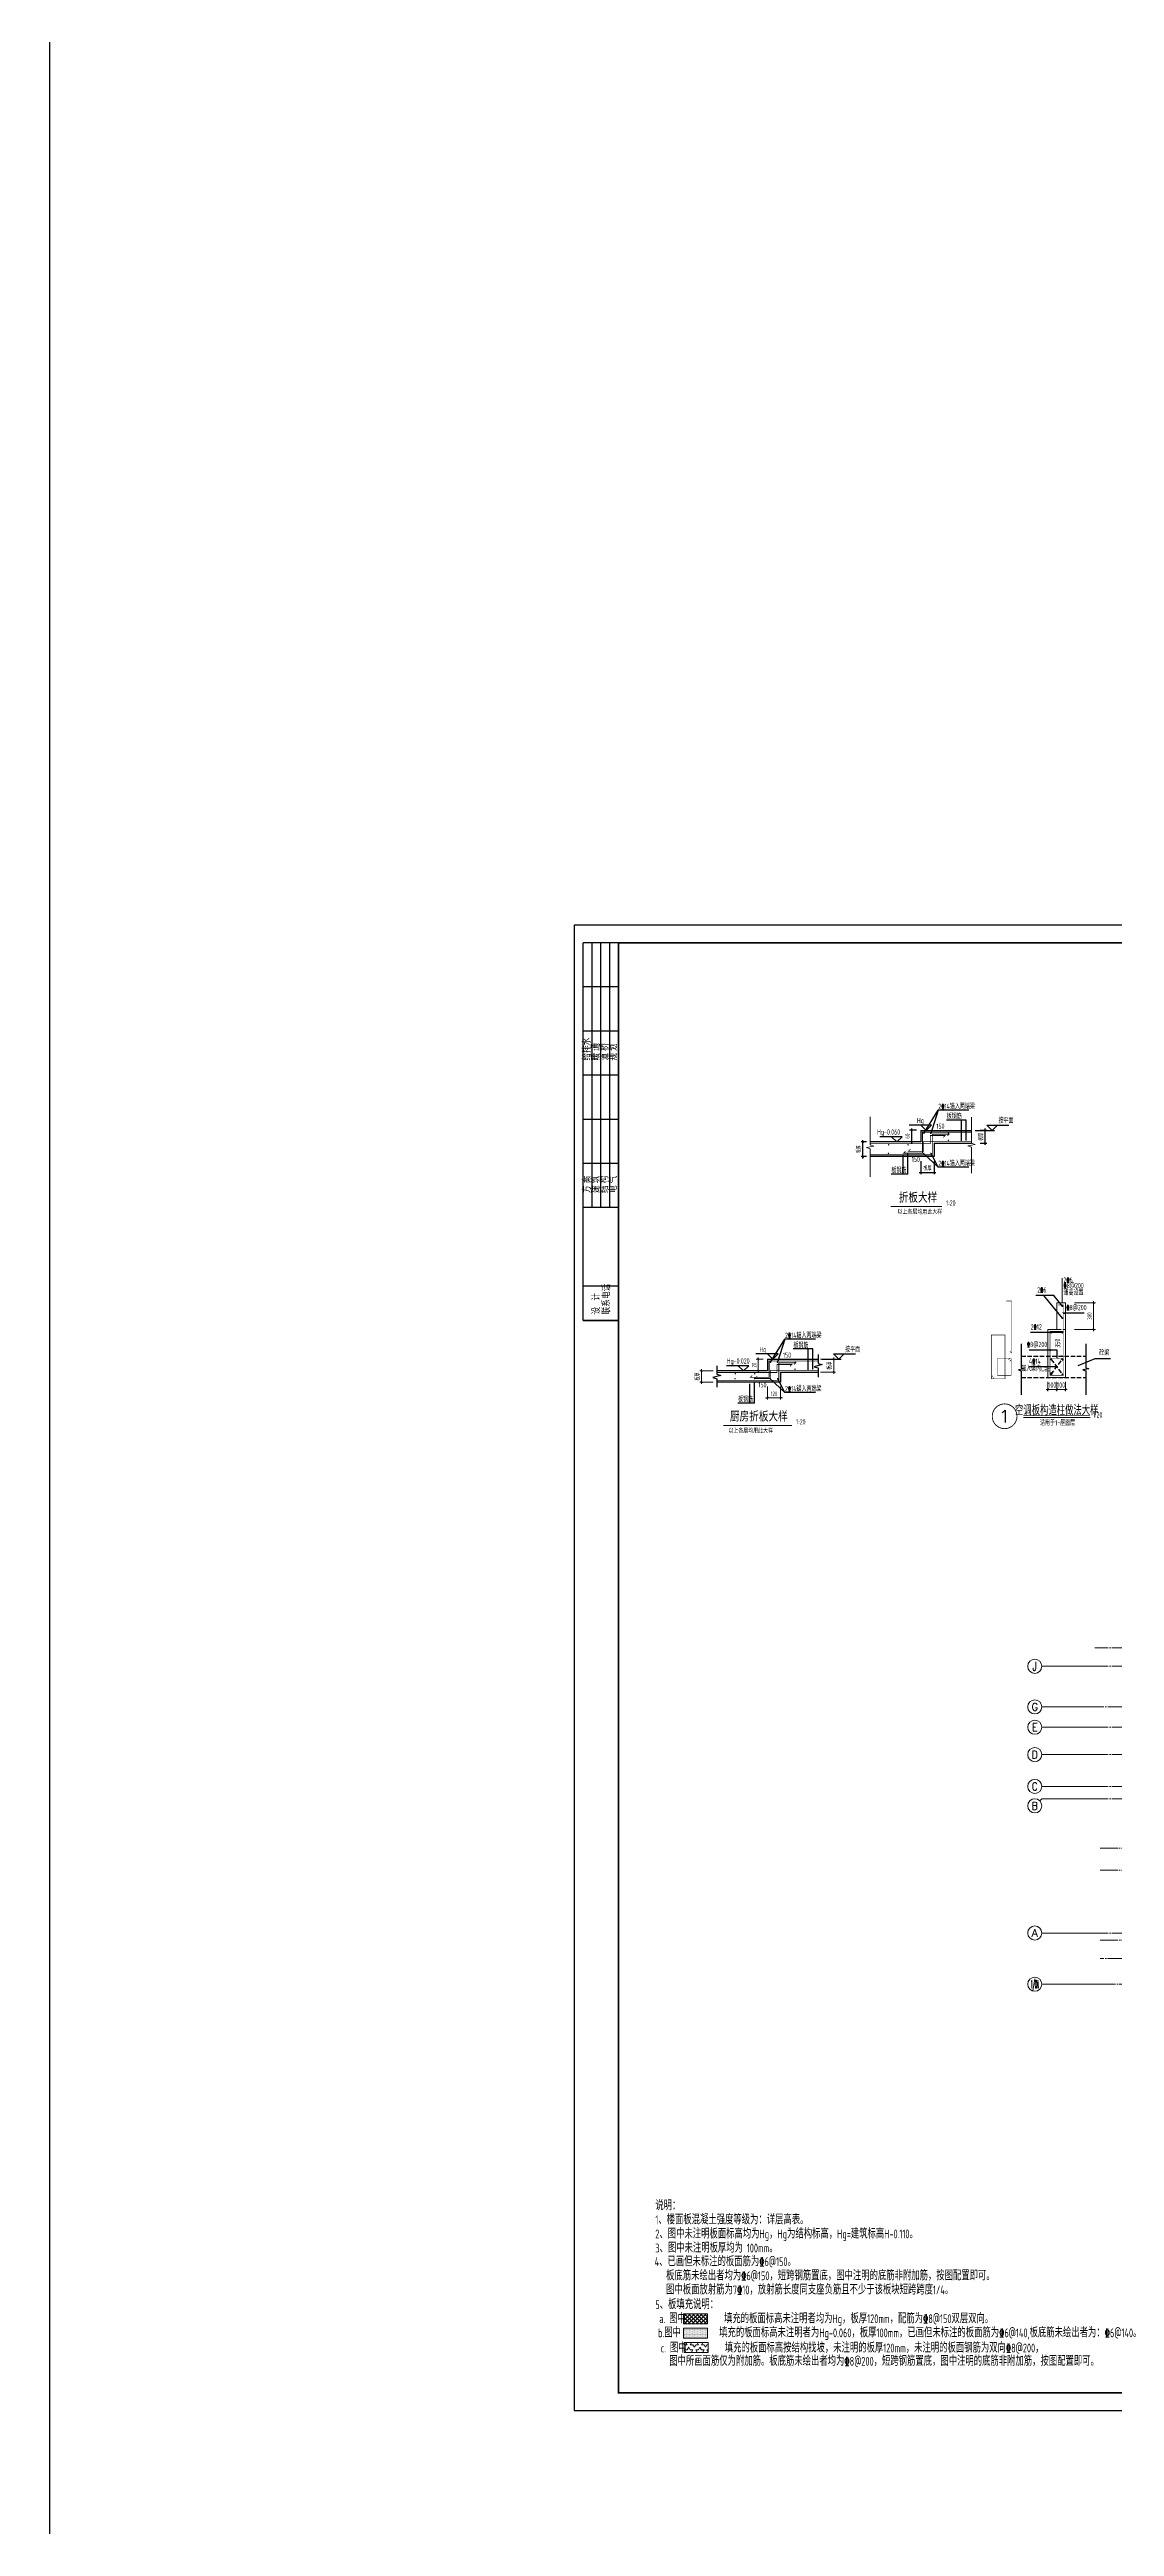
# Model space of a CAD drawing. Extents: x 5874492 to 7194610, y -939842 to -279257.
# Drawn here: x 6542304 to 6602630, y -630927 to -490688 of the extents above; entities that cross this region are included whole.
import ezdxf
from ezdxf.enums import TextEntityAlignment as Align

# ---------------------------------------------------------------- set-up
doc = ezdxf.new("R2010")
doc.units = 0
doc.header["$LTSCALE"] = 1000
doc.linetypes.add('DASH', pattern=[0.35, 0.25, -0.1])
doc.linetypes.add('DOTE', pattern=[2.42, 2, -0.2, 0.02, -0.2])
for name, color, linetype, lineweight in [('A-标注-轴号', 3, 'Continuous', 15), ('A-标注-轴号文字', 7, 'Continuous', 15), ('A-轴线-塔楼', 1, 'DOTE', 9), ('A-轴线-隔墙', 41, 'DOTE', 9), ('COLU_DE', 7, 'Continuous', 0), ('COLU_DE_DIM', 3, 'Continuous', 0), ('COLU_DE_NUM', 7, 'Continuous', 0), ('COLU_DE_REIN', 1, 'Continuous', 0), ('COLU_DE_TEXT_JZ', 7, 'Continuous', 0), ('S-基础-HATCH', 251, 'Continuous', 20), ('S-板-大样索引', 3, 'Continuous', 20), ('S-板-板面填充', 251, 'Continuous', 20), ('S-轴网-轴号', 3, 'Continuous', 20), ('S-通用-TEXT', 7, 'Continuous', 20), ('S-通用-THIN', 7, 'Continuous', 20)]:
    doc.layers.add(name, color=color, linetype=linetype, lineweight=lineweight)
for name, color, linetype in [('BEAM', 4, 'DASH'), ('BEAM_CON', 2, 'Continuous'), ('DIM', 3, 'Continuous'), ('DIM_SYMB', 3, 'Continuous'), ('REIN', 1, 'Continuous'), ('TEXT', 7, 'Continuous'), ('THIN', 7, 'Continuous'), ('Y-云图图框', 7, 'Continuous'), ('墙柱编号', 4, 'Continuous'), ('标高', 3, 'Continuous'), ('楼板负筋钢筋', 1, 'Continuous')]:
    doc.layers.add(name, color=color, linetype=linetype)
doc.layers.add('S-活动层-非打印', color=1, linetype='Continuous', lineweight=20, plot=False)
doc.styles.add('_TCH_AXIS', font='COMPLEX.shx', dxfattribs={"bigfont": 'hztxt.shx'})
doc.styles.add('_YT_Name', font='', dxfattribs={"width": 0.8})
doc.styles.add('_YT_Sign_Text', font='ros.shx', dxfattribs={"width": 0.8, "bigfont": 'hztxt.shx'})
doc.styles.add('_YT_TK_Text', font='ros.shx', dxfattribs={"width": 0.8, "bigfont": 'hztxt.shx'})
doc.styles.add('COMP', font='COMPLEX.shx', dxfattribs={"bigfont": 'GBCBIG.shx'})
doc.styles.add('COMPLEX', font='COMPLEX')
doc.styles.get("Standard").update_dxf_attribs({"font": 'gbenor.shx', "bigfont": 'gbcbig.shx'})
doc.styles.add('TSSD_Dimension', font='tssdeng.shx', dxfattribs={"width": 0.7, "bigfont": 'tssdchn.shx'})
doc.styles.add('TSSD_DIMENSION_T3', font='Tssdeng.shx', dxfattribs={"width": 0.7, "bigfont": 'hztxt.shx'})
doc.styles.add('TSSD_Label', font='Tssdeng.shx', dxfattribs={"width": 0.7, "bigfont": 'hztxt.shx'})
doc.styles.add('TSSD_Rein', font='tssdeng.shx', dxfattribs={"width": 0.7, "bigfont": 'hztxt.shx'})
doc.styles.add('黑体', font='', dxfattribs={"width": 0.8})
doc.styles.get('_YT_Name').set_extended_font_data('SimHei')
doc.styles.get('黑体').set_extended_font_data('SimHei')
doc.dimstyles.new('TSSD_20_100', dxfattribs={"dimtxt": 250, "dimasz": 100, "dimexe": 100, "dimexo": 250, "dimgap": 100, "dimtad": 1, "dimdec": 0, "dimlfac": 0.2, "dimzin": 0, "dimdsep": 46, "dimtxsty": 'TSSD_Dimension', "dimblk": 'ARCHTICK', "dimcen": 0, "dimdle": 100, "dimclrt": 7, "dimadec": 0, "dimazin": 0, "dimtfac": 1, "dimtdec": 0, "dimtix": 1, "dimtmove": 2, "dimatfit": 3, "dimfxl": 0, "dimtolj": 1, "dimtzin": 0, "dimarcsym": 0})
doc.dimstyles.new('TSSD_20_100$TCH&&100', dxfattribs={"dimtxt": 300, "dimasz": 100, "dimexe": 100, "dimexo": 250, "dimgap": 100, "dimtad": 1, "dimdec": 0, "dimlfac": 0.2, "dimzin": 0, "dimdsep": 46, "dimtxsty": 'TSSD_DIMENSION_T3', "dimblk": 'ARCHTICK', "dimcen": 0, "dimdle": 100, "dimclrt": 7, "dimadec": 0, "dimazin": 0, "dimtfac": 1, "dimtdec": 0, "dimtix": 1, "dimtmove": 2, "dimatfit": 3, "dimfxl": 0, "dimtolj": 1, "dimtzin": 0, "dimarcsym": 0})

# ---------------------------------------------------------------- blocks, each defined once
blk = doc.blocks.new('_ArchTick')
at = {"color": 0, "linetype": 'ByBlock', "const_width": 0.4}
blk.add_lwpolyline([(-0.5, -0.5), (0.5, 0.5)], dxfattribs=at)
blk = doc.blocks.new('*D336')
at = {"layer": 'Defpoints', "color": 0, "transparency": 16777216}
for p in [(4368079, -520262), (4368829, -520262), (4368829, -521152)]:
    blk.add_point(p, dxfattribs=at)
at = {"layer": 'DIM', "color": 0, "lineweight": -2, "transparency": 16777216}
for p, q in [((4367979, -521152), (4368929, -521152)), ((4368079, -520512), (4368079, -521252)), ((4368829, -520512), (4368829, -521252))]:
    blk.add_line(p, q, dxfattribs=at)
at = {"layer": 'DIM', "color": 0, "lineweight": -2, "transparency": 16777216, "xscale": 100, "yscale": 100, "zscale": 100, "rotation": 180}
blk.add_blockref('_ArchTick', (4368079, -521152), dxfattribs=at)
at = {"layer": 'DIM', "color": 0, "lineweight": -2, "transparency": 16777216, "xscale": 100, "yscale": 100, "zscale": 100}
blk.add_blockref('_ArchTick', (4368829, -521152), dxfattribs=at)
at = {"layer": 'DIM', "color": 7, "transparency": 16777216, "insert": (4368454, -520927), "char_height": 250, "attachment_point": 5, "style": 'TSSD_Dimension'}
blk.add_mtext('\\A1;板厚', dxfattribs=at)
blk = doc.blocks.new('*D337')
at = {"layer": 'Defpoints', "color": 0, "transparency": 16777216}
for p in [(4368079, -518772), (4367549, -519422), (4368079, -519422)]:
    blk.add_point(p, dxfattribs=at)
at = {"layer": 'THIN', "color": 0, "lineweight": -2, "transparency": 16777216}
for p, q in [((4367829, -518772), (4367449, -518772)), ((4367549, -518672), (4367549, -519522)), ((4367829, -519422), (4367449, -519422))]:
    blk.add_line(p, q, dxfattribs=at)
at = {"layer": 'THIN', "color": 0, "lineweight": -2, "transparency": 16777216, "xscale": 100, "yscale": 100, "zscale": 100}
for p, rotation in [((4367549, -518772), 90), ((4367549, -519422), 270)]:
    blk.add_blockref('_ArchTick', p, dxfattribs=dict(at, rotation=rotation))
at = {"layer": 'THIN', "color": 7, "transparency": 16777216, "insert": (4367324, -519097), "char_height": 250, "attachment_point": 5, "rotation": 90, "style": 'TSSD_Dimension'}
blk.add_mtext('\\A1;60', dxfattribs=at)
blk = doc.blocks.new('*D338')
at = {"layer": 'Defpoints', "color": 0, "transparency": 16777216}
for p in [(4371192, -518772), (4371726, -518772), (4371192, -519496)]:
    blk.add_point(p, dxfattribs=at)
at = {"layer": 'DIM', "color": 0, "lineweight": -2, "transparency": 16777216}
for p, q in [((4371442, -518772), (4371826, -518772)), ((4371726, -519596), (4371726, -518672)), ((4371442, -519496), (4371826, -519496))]:
    blk.add_line(p, q, dxfattribs=at)
at = {"layer": 'DIM', "color": 0, "lineweight": -2, "transparency": 16777216, "xscale": 100, "yscale": 100, "zscale": 100}
for p, rotation in [((4371726, -518772), 90), ((4371726, -519496), 270)]:
    blk.add_blockref('_ArchTick', p, dxfattribs=dict(at, rotation=rotation))
at = {"layer": 'DIM', "color": 7, "transparency": 16777216, "insert": (4371501, -519134), "char_height": 250, "attachment_point": 5, "rotation": 90, "style": 'TSSD_Dimension'}
blk.add_mtext('\\A1;板厚', dxfattribs=at)
blk = doc.blocks.new('*D339')
at = {"layer": 'Defpoints', "color": 0, "transparency": 16777216}
for p in [(4364803, -519422), (4365252, -519422), (4365252, -520262)]:
    blk.add_point(p, dxfattribs=at)
at = {"layer": 'DIM', "color": 0, "lineweight": -2, "transparency": 16777216}
for p, q in [((4365002, -519422), (4364703, -519422)), ((4365002, -520262), (4364703, -520262)), ((4364803, -520362), (4364803, -519322))]:
    blk.add_line(p, q, dxfattribs=at)
at = {"layer": 'DIM', "color": 0, "lineweight": -2, "transparency": 16777216, "xscale": 100, "yscale": 100, "zscale": 100}
for p, rotation in [((4364803, -519422), 90), ((4364803, -520262), 270)]:
    blk.add_blockref('_ArchTick', p, dxfattribs=dict(at, rotation=rotation))
at = {"layer": 'DIM', "color": 7, "transparency": 16777216, "insert": (4364578, -519842), "char_height": 250, "attachment_point": 5, "rotation": 90, "style": 'TSSD_Dimension'}
blk.add_mtext('\\A1;板厚', dxfattribs=at)
blk = doc.blocks.new('ECMCTK_A0_横_单行图名-横向图框会签栏-0')
for p, q in [((5, 617.1), (5, 831)), ((25, 831), (5, 831)), ((10, 831), (10, 681)), ((15, 681), (15, 831)), ((20, 831), (20, 681)), ((25, 681), (25, 831)), ((25, 806), (5, 806)), ((25, 781), (5, 781)), ((25, 756), (5, 756)), ((25, 731), (5, 731)), ((25, 706), (5, 706)), ((25, 681), (5, 681)), ((25, 617.1), (25, 681)), ((25, 636.5), (5, 636.5)), ((5, 617.1), (25, 617.1)), ((25, 617.1), (5, 617.1))]:
    blk.add_line(p, q)
at = {"color": 4}
blk.add_lwpolyline([(0, 0), (1189, 0), (1189, 841), (0, 841)], close=True, dxfattribs=at)
at = {"const_width": 1}
blk.add_lwpolyline([(25, 10), (1179, 10), (1179, 831), (25, 831)], close=True, dxfattribs=at)
at = {"style": '_YT_TK_Text', "width": 0.8}
for s, p in [('给排水 ', (9.2, 764.3)), ('暖 通 ', (14.2, 764.3)), ('道 桥 ', (19.2, 764.3)), ('规 划 ', (24.2, 764.3)), ('方 案 ', (9.2, 689.3)), ('建 筑', (14.2, 689.3)), ('结 构 ', (19.2, 689.3)), ('电 气 ', (24.2, 689.3)), ('联系电话', (20.3, 620.6)), ('设   计 ', (14.5, 620.5))]:
    blk.add_text(s, height=4, rotation=90, dxfattribs=at).set_placement(p)
at = {"color": 80, "flags": 3}
for tag, height, p in [('YTHQINS', 3, (34.3, 832.5)), ('ECMCKEY', 3, (414.3, 484.7)), ('YTTQINS', 5.62, (1196, 12.8)), ('YTFRAME', 3, (904.4, 4.1)), ('YTBARCODE_T1', 3, (971.2, 4.7))]:
    blk.add_attdef(tag, text='', height=height, dxfattribs=at).set_placement(p, align=Align.MIDDLE_CENTER)
at = {"color": 80, "style": '_YT_TK_Text', "width": 0.8, "flags": 3}
for tag, p in [('{姓名五}', (9.6, 809.5)), ('{姓名六}', (14.9, 809.4)), ('{姓名七}', (20, 809.5)), ('{姓名八}', (24.7, 809.3)), ('[专业五]', (9.6, 785.3)), ('[专业六]', (14.6, 785.3)), ('[专业七]', (19.5, 785.2)), ('[专业八]', (24.5, 785.1)), ('{姓名一}', (9.7, 733.7)), ('{姓名二}', (14.8, 733.6)), ('{姓名三}', (19.6, 733.6)), ('{姓名四}', (24.8, 733.5)), ('[专业一]', (9.6, 710.1)), ('[专业二]', (14.5, 709.9)), ('[专业三]', (19.6, 709.9)), ('[专业四]', (25, 709.8))]:
    blk.add_attdef(tag, text='', height=3, rotation=90, dxfattribs=at).set_placement(p, align=Align.BOTTOM_LEFT)
at = {"style": '_YT_TK_Text', "width": 0.8}
blk.add_attdef('设计联系电话', text='', height=4, rotation=90, dxfattribs=at).set_placement((16.9, 656.5), align=Align.MIDDLE)
for tag, height, style, width, p in [('设计单位', 6, '_YT_Name', 0.8, (971.7, 38.6)), ('证书编号', 4, '_YT_Sign_Text', 0.8, (1056.9, 43.8)), ('审查批准号', 4, '_YT_Sign_Text', 0.8, (1109.1, 43.8)), ('工程号', 4, '_YT_Sign_Text', 0.5, (1152.1, 44.1)), ('建设单位', 4, '_YT_Sign_Text', 0.8, (1083, 36.1)), ('项目名称', 4, '_YT_Sign_Text', 0.8, (1083, 28.1)), ('阶段', 4, '_YT_Sign_Text', 0.8, (1152.1, 35.8)), ('专业', 4, '_YT_Sign_Text', 0.8, (1152.1, 27.3)), ('项目号', 4, '_YT_Sign_Text', 0.5, (1170.1, 33.7)), ('出图比例', 4.2, '_YT_Sign_Text', 0.8, (1029.8, 11.8)), ('图纸名称', 4.5, '_YT_Name', 0.8, (1083.4, 15.1)), ('图纸编号', 4, '_YT_Sign_Text', 0.5, (1151.9, 19.4)), ('日期', 4, '_YT_Sign_Text', 0.5, (1151.9, 12.1)), ('版本号', 4, '_YT_Sign_Text', 0.8, (1170.1, 13))]:
    blk.add_attdef(tag, text='', height=height, dxfattribs=dict(style=style, width=width)).set_placement(p, align=Align.CENTER)
at = {"style": '_YT_Sign_Text', "width": 0.8, "flags": 3}
for tag, p, height in [('[审定人]', (938.9, 27.8), 4.1), ('{审定人}', (953.9, 26.5), 6.24), ('[校对人]', (990.2, 27.8), 4.1), ('{校对人}', (1006.3, 26.5), 6.24), ('[项目负责人]', (938.8, 12), 4.1), ('[审核人]', (939, 19.8), 4.1), ('{审核人}', (955, 18.4), 6.24), ('{项目负责人}', (956.3, 10.7), 6.24), ('[设计人]', (990.5, 20.2), 4.1), ('[专业负责人]', (990.7, 11.8), 4.1), ('{设计人}', (1006.5, 18.5), 6.24), ('{专业负责人}', (1006.6, 10.4), 6.24)]:
    blk.add_attdef(tag, p, '', height=height, dxfattribs=at)
at = {"color": 80, "flags": 3}
for tag, p in [('YTQRCODE', (899, 11.9)), ('YTBZSIT', (25, 10)), ('EXT_TK_LEFT', (25, 10))]:
    blk.add_attdef(tag, p, '', height=3, dxfattribs=at)
blk = doc.blocks.new('_AXISO')
blk.add_circle((0, 0), 0.5)
at = {"layer": 'S-轴网-轴号', "style": 'COMPLEX', "width": 1.041667}
blk.add_attdef('A', text='', height=0.56, dxfattribs=at).set_placement((-0.25, -0.28), (0.25, -0.28), align=Align.FIT)
blk = doc.blocks.new('ZHOUWANG2')
at = {"layer": 'A-标注-轴号'}
for p, q in [((165262, 131670), (161965, 131670)), ((165262, 129370), (161965, 129370)), ((165262, 128220), (161965, 128220)), ((165262, 126670), (161965, 126670)), ((165262, 124870), (161965, 124870)), ((161848, 124052), (161965, 124170)), ((165262, 124170), (161965, 124170)), ((165262, 116570), (161965, 116570)), ((165262, 113670), (161965, 113670))]:
    blk.add_line(p, q, dxfattribs=at)
at = {"layer": 'A-轴线-塔楼', "linetype": 'DOTE', "ltscale": 0.5}
for p, q in [((227437, 131670), (165262, 131670)), ((181217, 129370), (165262, 129370)), ((227437, 128220), (165262, 128220)), ((227437, 126670), (165262, 126670)), ((227437, 124870), (165262, 124870)), ((227437, 124170), (165262, 124170)), ((227437, 116570), (165262, 116570)), ((192759, 113670), (165262, 113670))]:
    blk.add_line(p, q, dxfattribs=at)
at = {"layer": 'A-轴线-隔墙', "ltscale": 0.5}
for p, q in [((175410, 132720), (164962, 132720)), ((165262, 121370), (173846, 121370)), ((165262, 120120), (173846, 120120)), ((201360, 116170), (165262, 116170)), ((209044, 115120), (165262, 115120))]:
    blk.add_line(p, q, dxfattribs=at)
at = {"layer": 'A-标注-轴号'}
ref = blk.add_blockref('_AXISO', (161565, 131670), dxfattribs=dict(at, xscale=800, yscale=800, zscale=800))
ref.add_attrib('A', 'J', dxfattribs={"layer": 'A-标注-轴号文字', "ltscale": 0.2, "height": 496, "style": '_TCH_AXIS'}).set_placement((161435, 131421), (161695, 131421), align=Align.FIT)
ref = blk.add_blockref('_AXISO', (161565, 129370), dxfattribs=dict(at, xscale=800, yscale=800, zscale=800))
ref.add_attrib('A', 'G', dxfattribs={"layer": 'A-标注-轴号文字', "ltscale": 0.2, "height": 425, "style": '_TCH_AXIS'}).set_placement((161383, 129157), (161748, 129157), align=Align.FIT)
ref = blk.add_blockref('_AXISO', (161565, 128220), dxfattribs=dict(at, xscale=800, yscale=800, zscale=800))
ref.add_attrib('A', 'E', dxfattribs={"layer": 'A-标注-轴号文字', "ltscale": 0.2, "height": 445, "style": '_TCH_AXIS'}).set_placement((161396, 127997), (161735, 127997), align=Align.FIT)
ref = blk.add_blockref('_AXISO', (161565, 126670), dxfattribs=dict(at, xscale=800, yscale=800, zscale=800))
ref.add_attrib('A', 'D', dxfattribs={"layer": 'A-标注-轴号文字', "ltscale": 0.2, "height": 435, "style": '_TCH_AXIS'}).set_placement((161389, 126452), (161742, 126452), align=Align.FIT)
ref = blk.add_blockref('_AXISO', (161565, 124870), dxfattribs=dict(at, xscale=800, yscale=800, zscale=800))
ref.add_attrib('A', 'C', dxfattribs={"layer": 'A-标注-轴号文字', "ltscale": 0.2, "height": 456, "style": '_TCH_AXIS'}).set_placement((161403, 124642), (161728, 124642), align=Align.FIT)
ref = blk.add_blockref('_AXISO', (161565, 123770), dxfattribs=dict(at, xscale=800, yscale=800, zscale=800))
ref.add_attrib('A', 'B', dxfattribs={"layer": 'A-标注-轴号文字', "ltscale": 0.2, "height": 435, "style": '_TCH_AXIS'}).set_placement((161389, 123552), (161742, 123552), align=Align.FIT)
ref = blk.add_blockref('_AXISO', (161565, 116570), dxfattribs=dict(at, xscale=800, yscale=800, zscale=800))
ref.add_attrib('A', 'A', dxfattribs={"layer": 'A-标注-轴号文字', "ltscale": 0.2, "height": 425, "style": '_TCH_AXIS'}).set_placement((161383, 116357), (161748, 116357), align=Align.FIT)
ref = blk.add_blockref('_AXISO', (161565, 113670), dxfattribs=dict(at, xscale=800, yscale=800, zscale=800))
ref.add_attrib('A', '1/0A', dxfattribs={"layer": 'A-标注-轴号文字', "ltscale": 0.2, "height": 452.5, "style": '_TCH_AXIS', "width": 0.28}).set_placement((161339, 113443), (161792, 113443), align=Align.FIT)
blk = doc.blocks.new('*D2278')
at = {"layer": 'Defpoints', "color": 0, "transparency": 16777216}
for p in [(4319206, -556605), (4319956, -556605), (4319956, -557495)]:
    blk.add_point(p, dxfattribs=at)
at = {"layer": 'DIM', "color": 0, "lineweight": -2, "transparency": 16777216}
for p, q in [((4319106, -557495), (4320056, -557495)), ((4319206, -556855), (4319206, -557595)), ((4319956, -556855), (4319956, -557595))]:
    blk.add_line(p, q, dxfattribs=at)
at = {"layer": 'DIM', "color": 0, "lineweight": -2, "transparency": 16777216, "xscale": 100, "yscale": 100, "zscale": 100, "rotation": 180}
blk.add_blockref('_ArchTick', (4319206, -557495), dxfattribs=at)
at = {"layer": 'DIM', "color": 0, "lineweight": -2, "transparency": 16777216, "xscale": 100, "yscale": 100, "zscale": 100}
blk.add_blockref('_ArchTick', (4319956, -557495), dxfattribs=at)
at = {"layer": 'DIM', "color": 7, "transparency": 16777216, "insert": (4319581, -557270), "char_height": 250, "attachment_point": 5, "style": 'TSSD_Dimension'}
blk.add_mtext('\\A1;120', dxfattribs=at)
blk = doc.blocks.new('*D2279')
at = {"layer": 'Defpoints', "color": 0, "transparency": 16777216}
for p in [(4319206, -555315), (4318676, -555965), (4319206, -555965)]:
    blk.add_point(p, dxfattribs=at)
at = {"layer": 'THIN', "color": 0, "lineweight": -2, "transparency": 16777216}
for p, q in [((4318956, -555315), (4318576, -555315)), ((4318676, -555215), (4318676, -556065)), ((4318956, -555965), (4318576, -555965))]:
    blk.add_line(p, q, dxfattribs=at)
at = {"layer": 'THIN', "color": 0, "lineweight": -2, "transparency": 16777216, "xscale": 100, "yscale": 100, "zscale": 100}
for p, rotation in [((4318676, -555315), 90), ((4318676, -555965), 270)]:
    blk.add_blockref('_ArchTick', p, dxfattribs=dict(at, rotation=rotation))
at = {"layer": 'THIN', "color": 7, "transparency": 16777216, "insert": (4318451, -555640), "char_height": 250, "attachment_point": 5, "rotation": 90, "style": 'TSSD_Dimension'}
blk.add_mtext('\\A1;20', dxfattribs=at)
blk = doc.blocks.new('*D2280')
at = {"layer": 'Defpoints', "color": 0, "transparency": 16777216}
for p in [(4321968, -555315), (4322961, -555315), (4321968, -556039)]:
    blk.add_point(p, dxfattribs=at)
at = {"layer": 'DIM', "color": 0, "lineweight": -2, "transparency": 16777216}
for p, q in [((4322218, -555315), (4323061, -555315)), ((4322961, -556139), (4322961, -555215)), ((4322218, -556039), (4323061, -556039))]:
    blk.add_line(p, q, dxfattribs=at)
at = {"layer": 'DIM', "color": 0, "lineweight": -2, "transparency": 16777216, "xscale": 100, "yscale": 100, "zscale": 100}
for p, rotation in [((4322961, -555315), 90), ((4322961, -556039), 270)]:
    blk.add_blockref('_ArchTick', p, dxfattribs=dict(at, rotation=rotation))
at = {"layer": 'DIM', "color": 7, "transparency": 16777216, "insert": (4322736, -555677), "char_height": 250, "attachment_point": 5, "rotation": 90, "style": 'TSSD_Dimension'}
blk.add_mtext('\\A1;板厚', dxfattribs=at)
blk = doc.blocks.new('*D2281')
at = {"layer": 'Defpoints', "color": 0, "transparency": 16777216}
for p in [(4315479, -555965), (4316379, -555965), (4316379, -556605)]:
    blk.add_point(p, dxfattribs=at)
at = {"layer": 'DIM', "color": 0, "lineweight": -2, "transparency": 16777216}
for p, q in [((4316129, -555965), (4315379, -555965)), ((4316129, -556605), (4315379, -556605)), ((4315479, -556705), (4315479, -555865))]:
    blk.add_line(p, q, dxfattribs=at)
at = {"layer": 'DIM', "color": 0, "lineweight": -2, "transparency": 16777216, "xscale": 100, "yscale": 100, "zscale": 100}
for p, rotation in [((4315479, -555965), 90), ((4315479, -556605), 270)]:
    blk.add_blockref('_ArchTick', p, dxfattribs=dict(at, rotation=rotation))
at = {"layer": 'DIM', "color": 7, "transparency": 16777216, "insert": (4315254, -556285), "char_height": 250, "attachment_point": 5, "rotation": 90, "style": 'TSSD_Dimension'}
blk.add_mtext('\\A1;板厚', dxfattribs=at)
blk = doc.blocks.new('*D331')
at = {"layer": 'COLU_DE_DIM', "color": 0, "lineweight": -2, "transparency": 16777216}
for p, q in [((4360159, -621401), (4361335, -621401)), ((4361235, -623001), (4361235, -621301)), ((4360159, -622901), (4361335, -622901))]:
    blk.add_line(p, q, dxfattribs=at)
at = {"layer": 'Defpoints', "color": 0, "transparency": 16777216}
for p in [(4359909, -621401), (4361235, -621401), (4359909, -622901)]:
    blk.add_point(p, dxfattribs=at)
at = {"layer": 'COLU_DE_DIM', "color": 0, "lineweight": -2, "transparency": 16777216, "xscale": 100, "yscale": 100, "zscale": 100}
for p, rotation in [((4361235, -621401), 90), ((4361235, -622901), 270)]:
    blk.add_blockref('_ArchTick', p, dxfattribs=dict(at, rotation=rotation))
at = {"layer": 'COLU_DE_DIM', "color": 7, "transparency": 16777216, "insert": (4361010, -622151), "char_height": 250, "attachment_point": 5, "rotation": 90, "style": 'TSSD_Dimension'}
blk.add_mtext('\\A1;300', dxfattribs=at)
blk = doc.blocks.new('*D332')
at = {"layer": 'COLU_DE_DIM', "color": 0, "lineweight": -2, "transparency": 16777216}
for p, q in [((4358647, -626303), (4358547, -626303)), ((4358647, -625866), (4358647, -626403)), ((4358647, -626303), (4359147, -626303)), ((4359147, -625866), (4359147, -626403)), ((4359147, -626303), (4359247, -626303))]:
    blk.add_line(p, q, dxfattribs=at)
at = {"layer": 'Defpoints', "color": 0, "transparency": 16777216}
for p in [(4358647, -625616), (4359147, -625616), (4359147, -626303)]:
    blk.add_point(p, dxfattribs=at)
at = {"layer": 'COLU_DE_DIM', "color": 0, "lineweight": -2, "transparency": 16777216, "xscale": 100, "yscale": 100, "zscale": 100}
blk.add_blockref('_ArchTick', (4358647, -626303), dxfattribs=at)
at = {"layer": 'COLU_DE_DIM', "color": 0, "lineweight": -2, "transparency": 16777216, "xscale": 100, "yscale": 100, "zscale": 100, "rotation": 180}
blk.add_blockref('_ArchTick', (4359147, -626303), dxfattribs=at)
at = {"layer": 'COLU_DE_DIM', "color": 7, "transparency": 16777216, "insert": (4358897, -626053), "char_height": 300, "attachment_point": 5, "style": 'TSSD_DIMENSION_T3'}
blk.add_mtext('\\A1;100', dxfattribs=at)
blk = doc.blocks.new('*D333')
at = {"layer": 'COLU_DE_DIM', "color": 0, "lineweight": -2, "transparency": 16777216}
for p, q in [((4359147, -626303), (4359047, -626303)), ((4359147, -625866), (4359147, -626403)), ((4359147, -626303), (4359647, -626303)), ((4359647, -625866), (4359647, -626403)), ((4359647, -626303), (4359747, -626303))]:
    blk.add_line(p, q, dxfattribs=at)
at = {"layer": 'Defpoints', "color": 0, "transparency": 16777216}
for p in [(4359147, -625616), (4359647, -625616), (4359647, -626303)]:
    blk.add_point(p, dxfattribs=at)
at = {"layer": 'COLU_DE_DIM', "color": 0, "lineweight": -2, "transparency": 16777216, "xscale": 100, "yscale": 100, "zscale": 100}
blk.add_blockref('_ArchTick', (4359147, -626303), dxfattribs=at)
at = {"layer": 'COLU_DE_DIM', "color": 0, "lineweight": -2, "transparency": 16777216, "xscale": 100, "yscale": 100, "zscale": 100, "rotation": 180}
blk.add_blockref('_ArchTick', (4359647, -626303), dxfattribs=at)
at = {"layer": 'COLU_DE_DIM', "color": 7, "transparency": 16777216, "insert": (4359397, -626053), "char_height": 300, "attachment_point": 5, "style": 'TSSD_DIMENSION_T3'}
blk.add_mtext('\\A1;100', dxfattribs=at)
blk = doc.blocks.new('_INDEX1')
at = {"const_width": 0.035}
blk.add_lwpolyline([(-0.5, 0, 1), (0.5, 0, 1)], format="xyb", close=True, dxfattribs=at)
at = {"style": 'COMP', "width": 2.333333}
blk.add_attdef('1', text='', height=0.5, dxfattribs=at).set_placement((-0.25, -0.25), (0.25, -0.25), align=Align.FIT)
blk = doc.blocks.new('20191108.10483269')
at = {"layer": 'BEAM_CON'}
for p, q in [((3626.2, 4785.3), (3626.2, 4135.6)), ((3626.2, 4785.3), (6502.7, 4785.3)), ((3626.2, 4135.6), (762.6, 4135.6)), ((4376.2, 3295.4), (762.6, 3295.4)), ((4376.2, 4061.8), (4376.2, 3295.4)), ((4376.2, 4061.8), (6502.7, 4061.8))]:
    blk.add_line(p, q, dxfattribs=at)
at = {"layer": 'REIN', "const_width": 40}
for points in [[(3825.8, 4615.1, -1), (3785.8, 4615.1, -1)], [(4213.4, 4615.1, -1), (4173.4, 4615.1, -1)], [(5213.4, 4615.1, -1), (5173.4, 4615.1, -1)], [(5213.4, 4224.9, 1), (5173.4, 4224.9, 1)], [(6213.4, 4615.1, -1), (6173.4, 4615.1, -1)], [(6213.4, 4231.9, 1), (6173.4, 4231.9, 1)], [(1815.3, 3483, -1), (1775.3, 3483, -1)], [(1825.8, 3965.4, -1), (1785.8, 3965.4, -1)], [(2915.8, 3483, -1), (2875.8, 3483, -1)], [(2926.3, 3965.4, -1), (2886.3, 3965.4, -1)], [(3815.3, 3483, -1), (3775.3, 3483, -1)], [(4219.6, 3483, -1), (4179.6, 3483, -1)]]:
    blk.add_lwpolyline(points, format="xyb", close=True, dxfattribs=at)
at = {"layer": 'S-通用-THIN'}
for points in [[(762.6, 5544.7), (762.6, 3963.6), (972.6, 3887.1), (552.6, 3813.1), (762.6, 3738.6), (762.6, 2157.5)], [(6502.7, 5525.2), (6502.7, 4058.5), (6712.7, 3982.1), (6292.7, 3908), (6502.7, 3833.5), (6502.7, 2366.8)]]:
    blk.add_lwpolyline(points, dxfattribs=at)
at = {"layer": 'TEXT'}
for points in [[(3805.8, 4615.1), (4612.3, 5932.8)], [(4612.3, 5932.8), (4193.4, 4615.1)], [(3775.3, 3483), (4612.3, 2706.3)], [(4612.3, 2706.3), (4219.6, 3483)]]:
    blk.add_lwpolyline(points, dxfattribs=at)
at = {"layer": 'TEXT', "ltscale": 100, "const_width": 50}
blk.add_lwpolyline([(4827.3, 467.9), (1923.1, 467.9)], dxfattribs=at)
at = {"layer": 'THIN'}
for p, q in [((6347.7, 5932.8), (4612.3, 5932.8)), ((5931.4, 5368.5), (5088.7, 5368.5)), ((5931.4, 4161.8), (5931.4, 5368.5)), ((2621.4, 2310.4), (2621.4, 3395.4)), ((2895.8, 2310.4), (2895.8, 3463)), ((2895.8, 2310.4), (1957.7, 2310.4)), ((6347.7, 2706.3), (4612.3, 2706.3))]:
    blk.add_line(p, q, dxfattribs=at)
blk.add_lwpolyline([(6193.4, 4231.9), (6193.4, 5368.5), (5676.9, 5368.5)], dxfattribs=at)
at = {"layer": '标高'}
for points in [[(1963.9, 4415.8), (2263.9, 4135.6), (2563.9, 4415.8), (1307.7, 4415.8)], [(3631.6, 5085.3), (3931.6, 4785.3), (4231.6, 5085.3), (2975.3, 5085.3)], [(6703.9, 4785.3), (7807.4, 4785.3)], [(7966.3, 5085.3), (7666.3, 4785.3), (7366.3, 5085.3), (8622.6, 5085.3)]]:
    blk.add_lwpolyline(points, dxfattribs=at)
at = {"layer": '楼板负筋钢筋', "const_width": 45}
for points in [[(762.6, 3395.4), (4276.2, 3395.4), (4276.2, 4570.3), (5241.5, 4570.3), (5135.5, 4464.2)], [(4905.4, 4386.1), (5011.4, 4492.1), (4172.1, 4492.1), (4172.1, 4035.6), (762.6, 4035.6)], [(6502.7, 4685.3), (3726.2, 4685.3), (3726.2, 3492.8), (2655.9, 3492.8), (2761.9, 3601.8)], [(3039.5, 3719.1), (2933.4, 3601.5), (3794.3, 3601.5), (3794.3, 4161.8), (6502.7, 4161.8)]]:
    blk.add_lwpolyline(points, dxfattribs=at)
at = {"layer": 'TEXT', "style": 'TSSD_Rein', "width": 0.7}
for s, p in [('2\x8414锚入两端梁', (4622.5, 5993.2)), ('板钢筋', (5098.9, 5428.9)), ('150', (4505.4, 4868.9)), ('150', (3111, 2995.8)), ('2\x8414锚入两端梁', (4622.5, 2766.6)), ('板钢筋', (1962.7, 2370.8))]:
    blk.add_text(s, height=300, dxfattribs=at).set_placement(p)
at = {"layer": 'TEXT', "ltscale": 100, "style": '黑体', "width": 0.8}
for s, height, p in [('以上各层均用此大样', 250, (3576, -11.2)), ('折板大样', 500, (3468.9, 592.9))]:
    blk.add_text(s, height=height, dxfattribs=at).set_placement(p, align=Align.BOTTOM_CENTER)
at = {"layer": 'TEXT', "ltscale": 100, "style": 'TSSD_Rein', "width": 0.7}
blk.add_text('1:20', height=300, dxfattribs=at).set_placement((5064.7, 430.5), align=Align.BOTTOM_LEFT)
at = {"layer": '标高', "style": 'TSSD_Rein', "width": 0.7}
for s, p in [('Hg-0.060', (1157.5, 4541.8)), ('Hg', (3411.4, 5190.3))]:
    blk.add_text(s, height=300, rotation=360, dxfattribs=at).set_placement(p)
blk.add_text('按平面', height=300, dxfattribs=at).set_placement((8025.9, 5190.3))
at = {"layer": 'DIM'}
for base, p1, p2, angle, picture, middle in [((350, 4135.6), (799.2, 3295.4), (799.2, 4135.6), 90, '*D339', (125, 3715.5)), ((7272.9, 4785.3), (6738.9, 4061.8), (6738.9, 4785.3), 90, '*D338', (7047.9, 4423.5)), ((4376.2, 2405.6), (3626.2, 3295.4), (4376.2, 3295.4), 180, '*D336', (4001.2, 2630.6))]:
    dim = blk.add_linear_dim(base=base, p1=p1, p2=p2, angle=angle, text='板厚', dimstyle='TSSD_20_100', dxfattribs=at)
    dim.commit()
    dim.dimension.update_dxf_attribs({"geometry": picture, "text_midpoint": middle, "insert": (-4364452.8, 523557.7)})
at = {"layer": 'THIN'}
dim = blk.add_linear_dim(base=(3096.4, 4135.6), p1=(3626.2, 4785.3), p2=(3626.2, 4135.6), angle=90, text='60', dimstyle='TSSD_20_100', dxfattribs=at)
dim.commit()
dim.dimension.update_dxf_attribs({"geometry": '*D337', "text_midpoint": (2871.4, 4460.4), "insert": (-4364452.8, 523557.7)})
blk = doc.blocks.new('A$C015A78B2')
at = {"layer": 'BEAM_CON'}
for p, q in [((1106.8, 540.1), (-1756.8, 540.1)), ((1106.8, 1189.8), (1106.8, 540.1)), ((1106.8, 1189.8), (3983.3, 1189.8)), ((1856.8, 466.3), (1856.8, -100)), ((1856.8, 466.3), (3983.3, 466.3)), ((1856.8, -100), (-1756.8, -100))]:
    blk.add_line(p, q, dxfattribs=at)
at = {"layer": 'REIN', "const_width": 40}
for points in [[(-704.1, 87.6, -1), (-744.1, 87.6, -1)], [(-693.6, 370, -1), (-733.6, 370, -1)], [(396.4, 87.6, -1), (356.4, 87.6, -1)], [(406.9, 370, -1), (366.9, 370, -1)], [(1295.9, 87.6, -1), (1255.9, 87.6, -1)], [(1306.4, 1019.6, -1), (1266.4, 1019.6, -1)], [(1694, 1019.6, -1), (1654, 1019.6, -1)], [(1700.3, 87.6, -1), (1660.3, 87.6, -1)], [(2694, 1019.6, -1), (2654, 1019.6, -1)], [(2694, 629.4, 1), (2654, 629.4, 1)], [(3694, 1019.6, -1), (3654, 1019.6, -1)], [(3694, 636.5, 1), (3654, 636.5, 1)]]:
    blk.add_lwpolyline(points, format="xyb", close=True, dxfattribs=at)
at = {"layer": 'TEXT'}
for points in [[(1286.4, 1019.6), (2092.9, 2337.4)], [(2092.9, 2337.4), (1674, 1019.6)], [(1255.9, 87.6), (2092.9, -689.2)], [(2092.9, -689.2), (1700.3, 87.6)]]:
    blk.add_lwpolyline(points, dxfattribs=at)
at = {"layer": 'TEXT', "ltscale": 100, "const_width": 50}
blk.add_lwpolyline([(2496.6, -2554.9), (-1393.2, -2554.9)], dxfattribs=at)
at = {"layer": 'THIN'}
for p, q in [((3828.3, 2337.4), (2092.9, 2337.4)), ((3412.1, 1773.1), (2569.4, 1773.1)), ((3412.1, 566.3), (3412.1, 1773.1)), ((376.4, -1285), (-561.7, -1285)), ((102, -1285), (102, -200)), ((376.4, -1285), (376.4, -132.4)), ((3828.3, -689.2), (2092.9, -689.2))]:
    blk.add_line(p, q, dxfattribs=at)
for points in [[(3674, 636.5), (3674, 1773.1), (3157.5, 1773.1)], [(3983.3, 1469.8), (3983.3, 958.1), (4203.3, 888.1), (3763.3, 768.1), (3983.3, 698.1), (3983.3, 186.3)], [(-1756.8, 820.1), (-1756.8, 350.1), (-1536.8, 280.1), (-1976.8, 160.1), (-1756.8, 90.1), (-1756.8, -380)]]:
    blk.add_lwpolyline(points, dxfattribs=at)
at = {"layer": '标高'}
for points in [[(1112.2, 1489.8), (1412.2, 1189.8), (1712.2, 1489.8), (456, 1489.8)], [(5447, 1489.8), (5147, 1189.8), (4847, 1489.8), (6103.2, 1489.8)], [(-555.5, 820.4), (-255.5, 540.1), (44.5, 820.4), (-1211.7, 820.4)], [(4184.5, 1189.8), (5288, 1189.8)]]:
    blk.add_lwpolyline(points, dxfattribs=at)
at = {"layer": '楼板负筋钢筋', "const_width": 45}
for points in [[(-1756.8, 0), (1756.8, 0), (1756.8, 989.9), (2722.2, 989.9), (2616.1, 883.8)], [(2386, 790.6), (2492.1, 896.7), (1652.8, 896.7), (1652.8, 440.1), (-1756.8, 440.1)], [(3983.3, 1089.8), (1206.8, 1089.8), (1206.8, 163.9), (136.5, 163.9), (242.6, 272.9)], [(520.1, 220.8), (414.1, 103.3), (1274.9, 103.3), (1274.9, 566.3), (3983.3, 566.3)]]:
    blk.add_lwpolyline(points, dxfattribs=at)
at = {"layer": 'TEXT', "style": 'TSSD_Rein', "width": 0.7}
for s, p in [('150', (1986, 1273.5)), ('2\x8414锚入两端梁', (2103.1, 2397.8)), ('板钢筋', (2579.5, 1833.4)), ('板钢筋', (-556.7, -1224.6)), ('150', (591.6, -399.6)), ('2\x8414锚入两端梁', (2103.1, -628.8))]:
    blk.add_text(s, height=300, dxfattribs=at).set_placement(p)
at = {"layer": 'TEXT', "ltscale": 100, "style": '黑体', "width": 0.8}
for s, height, p in [('以上各层均用此大样', 250, (159.5, -3034)), ('厨房折板大样', 500, (618.9, -2429.9))]:
    blk.add_text(s, height=height, dxfattribs=at).set_placement(p, align=Align.BOTTOM_CENTER)
at = {"layer": 'TEXT', "ltscale": 100, "style": 'TSSD_Rein', "width": 0.7}
blk.add_text('1:20', height=300, dxfattribs=at).set_placement((2733.9, -2592.2), align=Align.BOTTOM_LEFT)
at = {"layer": '标高', "style": 'TSSD_Rein', "width": 0.7}
for s, p in [('Hg', (652.1, 1594.8)), ('Hg-0.020', (-1193.2, 946.3))]:
    blk.add_text(s, height=300, rotation=360, dxfattribs=at).set_placement(p)
blk.add_text('按平面', height=300, dxfattribs=at).set_placement((5506.5, 1594.8))
at = {"layer": 'DIM'}
for base, p1, p2, angle, text, picture, middle in [((-2620, 540.1), (-1720.2, -100), (-1720.2, 540.1), 90, '板厚', '*D2281', (-2845, 220.1)), ((4862, 1189.8), (3869.2, 466.3), (3869.2, 1189.8), 90, '板厚', '*D2280', (4637, 828.1)), ((1856.8, -989.8), (1106.8, -100), (1856.8, -100), 180, '120', '*D2278', (1481.8, -764.8))]:
    dim = blk.add_linear_dim(base=base, p1=p1, p2=p2, angle=angle, text=text, dimstyle='TSSD_20_100', dxfattribs=at)
    dim.commit()
    dim.dimension.update_dxf_attribs({"geometry": picture, "text_midpoint": middle, "insert": (-4318099.3, 556504.8)})
at = {"layer": 'THIN'}
dim = blk.add_linear_dim(base=(577, 540.1), p1=(1106.8, 1189.8), p2=(1106.8, 540.1), angle=90, text='20', dimstyle='TSSD_20_100', dxfattribs=at)
dim.commit()
dim.dimension.update_dxf_attribs({"geometry": '*D2279', "text_midpoint": (352, 865), "insert": (-4318099.3, 556504.8)})
blk = doc.blocks.new('20191113.15412414')
at = {"layer": 'BEAM'}
for points in [[(1693.3, 3908.3), (5343.5, 3908.3)], [(1693.3, 2714.7), (5343.5, 2714.7)]]:
    blk.add_lwpolyline(points, dxfattribs=at)
at = {"layer": 'COLU_DE'}
for points in [[(3199, 5430), (3199, 2714.7), (4199, 2714.7), (4199, 6930), (3699, 6930)], [(3699, 6930), (3699, 5430), (3199, 5430)]]:
    blk.add_lwpolyline(points, dxfattribs=at)
at = {"layer": 'COLU_DE', "linetype": 'DASH'}
blk.add_lwpolyline([(3699, 5430), (4199, 5430)], dxfattribs=at)
at = {"layer": 'COLU_DE_NUM'}
blk.add_line((1808.6, 443.3), (5590.5, 443.3), dxfattribs=at)
at = {"layer": 'COLU_DE_NUM', "const_width": 50}
blk.add_lwpolyline([(1808.6, 543.3), (5590.5, 543.3)], dxfattribs=at)
at = {"layer": 'COLU_DE_REIN', "const_width": 30}
for points in [[(841.4, 7039.8), (1140, 7039.8), (1140, 4100.2), (1042.4, 4193.2)], [(3785.4, 6815), (4084, 6815), (4084, 3875.3), (3986.4, 3968.3)], [(0, 2708.9), (80.7, 2801.3)], [(970.5, 3708.8), (1051.2, 3801.3)], [(1045.6, 3626.8), (1126.3, 3719.3)], [(3314, 2911.7), (3394.7, 3004.2)], [(3389.1, 2829.7), (3469.9, 2922.1)], [(3926.3, 3708.8), (4007, 3801.3)], [(4001.4, 3626.8), (4082.1, 3719.3)], [(75.1, 2626.8), (155.8, 2719.3)]]:
    blk.add_lwpolyline(points, dxfattribs=at)
at = {"layer": 'COLU_DE_REIN', "const_width": 50, "flags": 128}
for points in [[(3994, 6743.8, 1), (4044, 6743.8, 1)], [(3994, 6065, 1), (4044, 6065, 1)], [(3357.7, 5244.4, 1), (3407.7, 5244.4, 1)], [(3994.1, 5244.4, 1), (4044.1, 5244.4, 1)], [(3357.7, 3731.3, 1), (3407.7, 3731.3, 1)], [(3357.7, 2892, 1), (3407.7, 2892, 1)], [(3994.1, 3731.3, 1), (4044.1, 3731.3, 1)], [(3994.1, 2892, 1), (4044.1, 2892, 1)]]:
    blk.add_lwpolyline(points, format="xyb", close=True, dxfattribs=at)
at = {"layer": 'COLU_DE_REIN', "const_width": 30}
for points in [[(0, 5112.1), (770, 5112.1), (770, 2626.8), (0, 2626.8)], [(3314, 5315), (4084, 5315), (4084, 2829.7), (3314, 2829.7)], [(348, 3801.3), (1118, 3801.3), (1118, 2829.7), (348, 2829.7)], [(3314, 3801.3), (4084, 3801.3), (4084, 2829.7), (3314, 2829.7)]]:
    blk.add_lwpolyline(points, close=True, dxfattribs=at)
at = {"layer": 'COLU_DE_TEXT_JZ'}
blk.add_line((3999, 6930), (3999, 8330.4), dxfattribs=at)
at = {"layer": 'DIM_SYMB'}
for points in [[(1693.3, 4603), (1693.3, 3256.2), (1861.3, 3195.1), (1525.3, 3135.8), (1693.3, 3076.2), (1693.3, 1729.5)], [(5343.5, 4603), (5343.5, 3256.2), (5511.5, 3195.1), (5175.5, 3135.8), (5343.5, 3076.2), (5343.5, 1729.5)]]:
    blk.add_lwpolyline(points, dxfattribs=at)
at = {"layer": '墙柱编号', "flags": 128}
for points in [[(3531.4, 7341.8), (3531.4, 7341.8), (2519.2, 7341.8)], [(4019, 6065), (2977.9, 7341.8)], [(4019, 6743.8), (3531.4, 7341.8)], [(5252.4, 6343.3), (5252.4, 6343.3), (4070.2, 6343.3)], [(3733.3, 3801.3), (3733.3, 4254.1), (2132, 4254.1)], [(4019.1, 5244.4), (4019.1, 5244.4), (2211.6, 5244.4)], [(3700.9, 3311.6), (3700.9, 3311.6), (2132, 3311.6)], [(4908.4, 3379.7), (5884.3, 3787.6), (6749.6, 3787.6)]]:
    blk.add_lwpolyline(points, dxfattribs=at)
at = {"layer": '墙柱编号', "linetype": 'DASH', "flags": 128}
for points in [[(3382.7, 3731.3), (4019.1, 2892)], [(3382.7, 2892), (4019.1, 3731.3)]]:
    blk.add_lwpolyline(points, dxfattribs=at)
at = {"layer": 'COLU_DE_DIM', "xscale": 100, "yscale": 100, "zscale": 100, "rotation": 270}
for p in [(4084, 6343.3), (3314, 4254.1), (3733.3, 3801.3)]:
    blk.add_blockref('_ArchTick', p, dxfattribs=at)
at = {"layer": 'COLU_DE_NUM', "style": 'TSSD_Label', "width": 0.7}
blk.add_text('空调板构造柱做法大样', height=500, dxfattribs=at).set_placement((3699, 894), align=Align.MIDDLE)
blk.add_text('1:20', height=300, dxfattribs=at).set_placement((5753.2, 434.5))
at = {"layer": 'TEXT', "color": 3, "style": 'TSSD_Rein', "width": 0.7}
blk.add_text('适用于1~屋面层', height=300, dxfattribs=at).set_placement((2754.6, -11.8))
at = {"layer": '墙柱编号', "style": 'TSSD_Rein', "width": 0.7}
for s, p in [('2\x846', (2856.1, 7424.3)), ('2\x8412', (2538.9, 5326.9)), ('\x848@200', (4819.1, 6425.8)), ('\x848@200', (2587.6, 4336.6)), ('砼梁', (6391.9, 3870.1)), ('锚入梁内LaE', (2508.3, 2970.4)), ('4\x8414', (2459.3, 3394.1))]:
    blk.add_text(s, height=300, dxfattribs=at).set_placement(p, align=Align.BOTTOM_CENTER)
for s, p in [('通高设置', (4082.3, 7360.5)), ('2\x846', (4082.3, 8075.2)), ('\x848@200', (4082.3, 7762.7))]:
    blk.add_text(s, height=300, dxfattribs=at).set_placement(p)
blk.add_text('350', height=300, rotation=90, dxfattribs=at).set_placement((3987.4, 4648.8), align=Align.BOTTOM_CENTER)
at = {"layer": 'COLU_DE_DIM'}
for p1, p2, distance, dimstyle, picture, middle in [((4460.9, 5430), (4460.9, 6930), -1325.6, 'TSSD_20_100', '*D331', (5561.5, 6180)), ((3699, 2714.7), (4199, 2714.7), -686.7, 'TSSD_20_100$TCH&&100', '*D333', (3949, 2278))]:
    dim = blk.add_aligned_dim(p1=p1, p2=p2, distance=distance, dimstyle=dimstyle, dxfattribs=at)
    dim.commit()
    dim.dimension.update_dxf_attribs({"geometry": picture, "text_midpoint": middle, "insert": (-4355448.1, 628331)})
dim = blk.add_aligned_dim(p1=(3199, 2714.7), p2=(3699, 2714.7), distance=-686.7, text='100', dimstyle='TSSD_20_100$TCH&&100', dxfattribs=at)
dim.commit()
dim.dimension.update_dxf_attribs({"geometry": '*D332', "text_midpoint": (3449, 2278), "insert": (-4355448.1, 628331)})

msp = doc.modelspace()

# ---------------------------------------------------------------- hatches: boundary and pattern name
at = {"layer": 'S-板-板面填充'}
h = msp.add_hatch(dxfattribs=at)
h.set_pattern_fill('ANSI37', color=256, scale=100, style=0)
h.set_pattern_definition([(45, (2276561.4, -48249.93), (-112.2532015, 112.2532015), []), (135, (2276561.4, -48249.93), (-112.2532015, -112.2532015), [])])
h.paths.add_polyline_path([(6578221, -619462), (6579571, -619462), (6579571, -618890.5), (6578221, -618890.5)])
h = msp.add_hatch(dxfattribs=at)
h.set_pattern_fill('DOTS', color=256, scale=30, style=0)
h.set_pattern_definition([(0, (6377650.166, -572124.796), (23.8125, 47.625), [0, -47.625])])
h.paths.add_polyline_path([(6578221, -620262), (6579571, -620262), (6579571, -619690.5), (6578221, -619690.5)])
h = msp.add_hatch(dxfattribs=at)
h.set_pattern_fill('STARS', color=256, scale=200)
h.set_pattern_definition([(0, (6585259.53, -579401.37), (0, 274.963), [158.75, -158.75]), (60, (6585259.53, -579401.37), (-238.125, 137.4815), [158.75, -158.75]), (120, (6585338.9, -579263.9), (-238.125, -137.4815), [158.75, -158.75])])
h.paths.add_polyline_path([(6578255.6, -621075.4), (6579605.6, -621075.4), (6579605.6, -620503.9), (6578255.6, -620503.9)])

# ---------------------------------------------------------------- linework, layer by layer
at = {"layer": 'S-活动层-非打印', "lineweight": -3}
msp.add_lwpolyline([(6542303.7, -283054.2), (6542303.7, -939842)], dxfattribs=at)
at = {"layer": 'S-通用-TEXT', "color": 0}
for points in [[(6578221, -619462), (6579571, -619462), (6579571, -618890.5), (6578221, -618890.5)], [(6578221, -620262), (6579571, -620262), (6579571, -619690.5), (6578221, -619690.5)], [(6578255.6, -621075.4), (6579605.6, -621075.4), (6579605.6, -620503.9), (6578255.6, -620503.9)]]:
    msp.add_lwpolyline(points, close=True, dxfattribs=at)

# ---------------------------------------------------------------- block references
msp.add_blockref('ZHOUWANG2', (6436548.7, -713896.5))
at = {"layer": 'COLU_DE_NUM'}
msp.add_blockref('20191113.15412414', (6595658.2, -568580.3), dxfattribs=at)
at = {"layer": 'S-基础-HATCH', "ltscale": 0.2}
msp.add_blockref('A$C015A78B2', (6581863.3, -566033.8), dxfattribs=at)
at = {"layer": 'S-板-大样索引'}
ref = msp.add_blockref('_INDEX1', (6596406.5, -568070.2), dxfattribs=dict(at, xscale=-1400, yscale=1400, zscale=1400))
ref.add_attrib('1', '1', dxfattribs={"layer": '0', "color": 7, "height": 700, "style": 'COMP', "width": 2.333333}).set_placement((6596056.5, -568420.2), (6596756.5, -568420.2), align=Align.FIT)
at = {"layer": 'Y-云图图框', "xscale": 100, "yscale": 100, "zscale": 100}
msp.add_blockref('ECMCTK_A0_横_单行图名-横向图框会签栏-0', (6572030.5, -624359), dxfattribs=at)
at = {"layer": '楼板负筋钢筋'}
msp.add_blockref('20191108.10483269', (6588031.1, -556666.4), dxfattribs=at)

# ---------------------------------------------------------------- texts
at = {"layer": 'S-通用-TEXT', "color": 0, "style": 'TSSD_Rein', "width": 0.7}
for s, p in [('说明：', (6576619.7, -613015.9)), ('1、楼面板混凝土强度等级为：详层高表。', (6576619.7, -613815.9)), ('2、图中未注明板面标高均为Hg，Hg为结构标高，Hg=建筑标高H-0.110。', (6576619.7, -614615.9)), ('4、已画但未标注的板面筋为\x846@150。', (6576581.3, -616185)), ('3、图中未注明板厚均为 100mm。', (6576619.7, -615415.9)), ('   板底筋未绘出者均为\x846@150，短跨钢筋置底，图中注明的底筋非附加筋，按图配置即可。', (6576581.3, -616985)), ('5、板填充说明：', (6576619.7, -618615.9)), ('   图中板面放射筋为7\x8410，放射筋长度同支座负筋且不少于该板块短跨跨度1/4。', (6576581.3, -617785)), ('b.图中          填充的板面标高未注明者为Hg-0.060，板厚100mm，已画但未标注的板面筋为\x846@140,板底筋未绘出者为：\x846@140。', (6576776, -620215.9)), ('   a. 图中          填充的板面标高未注明者均为Hg，板厚120mm，配筋为\x848@150双层双向。', (6576195.9, -619415.9)), ('   c. 图中          填充的板面标高按结构找坡，未注明的板厚120mm，未注明的板面钢筋为双向\x848@200，', (6576275.4, -621074.4)), ('图中所画面筋仅为附加筋。板底筋未绘出者均为\x848@200，短跨钢筋置底，图中注明的底筋非附加筋，按图配置即可。', (6577406.4, -621824.4))]:
    msp.add_text(s, height=500, dxfattribs=at).set_placement(p)

doc.saveas('drawing.dxf')
